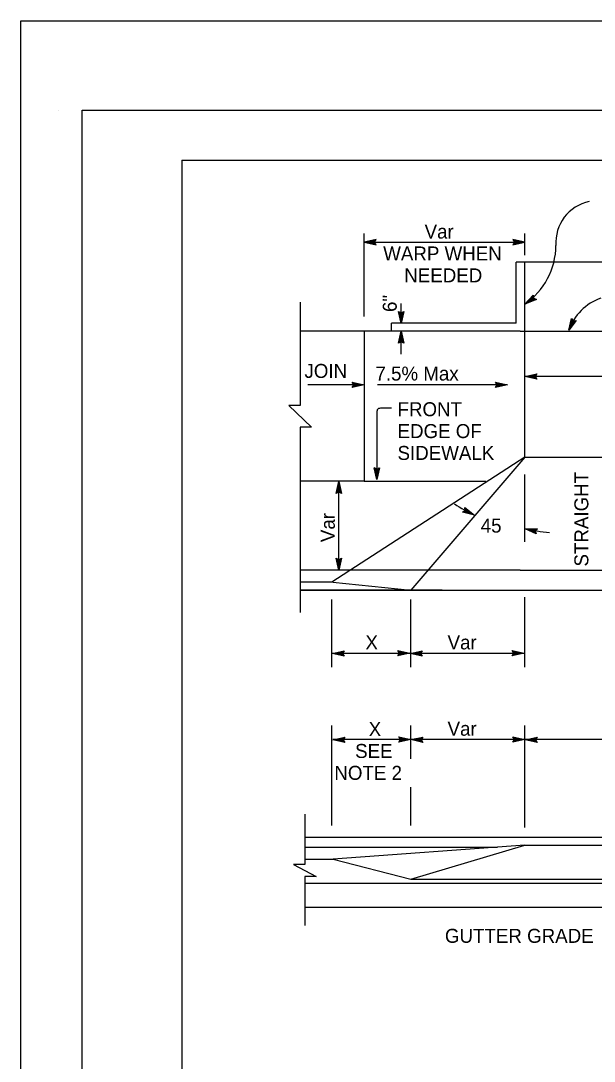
# Model space of a CAD drawing. Extents: x -894 to 866, y -476 to 714.
# Drawn here: x -894 to -607, y 193 to 714 of the extents above; entities that cross this region are included whole.
import ezdxf

# ---------------------------------------------------------------- set-up
doc = ezdxf.new("R2010")
doc.units = 0
for name, color, linetype in [('10 Sheet Format', 7, 'Continuous'), ('56 Stage 3 Anno', 7, 'Continuous'), ('57 Undefined', 7, 'Continuous'), ('60 Nongeo Data', 7, 'Continuous')]:
    doc.layers.add(name, color=color, linetype=linetype)

msp = doc.modelspace()

# ---------------------------------------------------------------- linework, layer by layer
at = {"layer": '10 Sheet Format'}
for p, q in [((-875.41, 668.96), (-875.41, 668.96)), ((-813.45, 643.96), (811.55, 643.96)), ((-813.45, 643.96), (-813.45, -406.04))]:
    msp.add_line(p, q, dxfattribs=at)
for points in [[(-894.04, 713.56), (865.96, 713.56), (865.96, -476.44), (-894.04, -476.44)], [(-863.43, 668.96), (836.57, 668.96), (836.57, -431.04), (-863.43, -431.04)], [(-863.43, 668.96), (836.57, 668.96), (836.57, -431.04), (-863.43, -431.04)]]:
    msp.add_lwpolyline(points, close=True, dxfattribs=at)
at = {"layer": '56 Stage 3 Anno'}
for p, q in [((-722.34, 565.73), (-722.34, 607.27)), ((-716.34, 604.27), (-722.34, 602.93)), ((-716.56, 603.91), (-720.96, 602.93)), ((-716.79, 603.55), (-719.58, 602.93)), ((-717.14, 602.93), (-716.34, 604.27)), ((-716.34, 604.27), (-716.34, 604.27)), ((-641.94, 602.93), (-647.94, 604.26)), ((-647.94, 604.26), (-647.94, 604.26)), ((-647.94, 604.26), (-647.14, 602.93)), ((-643.33, 602.93), (-647.71, 603.9)), ((-644.71, 602.93), (-647.53, 603.55)), ((-641.94, 596.41), (-641.94, 607.27)), ((-722.34, 602.93), (-722.34, 602.93)), ((-722.34, 602.93), (-716.34, 601.6)), ((-722.34, 602.93), (-641.94, 602.93)), ((-720.95, 602.92), (-716.58, 601.96)), ((-719.58, 602.93), (-716.75, 602.3)), ((-716.97, 603.21), (-718.2, 602.93)), ((-718.2, 602.93), (-716.99, 602.66)), ((-716.34, 601.6), (-717.14, 602.93)), ((-716.34, 601.6), (-716.34, 601.6)), ((-647.14, 602.93), (-647.94, 601.59)), ((-647.94, 601.59), (-641.94, 602.93)), ((-647.94, 601.59), (-647.94, 601.59)), ((-647.73, 601.94), (-643.32, 602.93)), ((-647.49, 602.3), (-644.71, 602.93)), ((-647.32, 602.65), (-646.09, 602.92)), ((-646.09, 602.92), (-647.3, 603.19)), ((-641.94, 602.93), (-641.94, 602.93)), ((-641.94, 571.86), (-637.78, 576.39)), ((-636.25, 574.21), (-641.94, 571.86)), ((-636.63, 574.37), (-640.81, 572.65)), ((-640.8, 572.66), (-637.77, 575.96)), ((-639.67, 573.45), (-637.72, 575.58)), ((-637.03, 574.53), (-639.67, 573.45)), ((-638.54, 574.24), (-637.7, 575.15)), ((-637.37, 574.72), (-638.54, 574.24)), ((-637.78, 576.39), (-637.78, 576.39)), ((-637.78, 576.39), (-637.68, 574.85)), ((-637.68, 574.85), (-636.25, 574.21)), ((-636.25, 574.21), (-636.25, 574.21)), ((-703.92, 562.29), (-705.25, 568.29)), ((-705.25, 568.29), (-705.25, 568.29)), ((-705.25, 568.29), (-703.92, 567.49)), ((-703.92, 563.68), (-704.89, 568.06)), ((-703.91, 565.05), (-704.54, 567.88)), ((-703.91, 566.43), (-704.18, 567.64)), ((-703.92, 562.29), (-703.92, 572.14)), ((-703.92, 567.49), (-702.58, 568.29)), ((-702.58, 568.29), (-703.92, 562.29)), ((-702.93, 568.07), (-703.92, 563.67)), ((-703.29, 567.84), (-703.91, 565.05)), ((-703.64, 567.66), (-703.91, 566.43)), ((-702.58, 568.29), (-702.58, 568.29)), ((-641.94, 571.86), (-641.94, 571.86)), ((-703.92, 562.29), (-703.92, 562.29)), ((-620.07, 558.79), (-618.69, 564.78)), ((-616.28, 563.63), (-620.07, 558.79)), ((-619.47, 560.05), (-618.47, 564.41)), ((-616.7, 563.59), (-619.47, 560.03)), ((-618.88, 561.28), (-618.23, 564.1)), ((-617.12, 563.53), (-618.88, 561.28)), ((-618.69, 564.78), (-618.69, 564.78)), ((-618.69, 564.78), (-617.83, 563.49)), ((-618.28, 562.53), (-618.01, 563.74)), ((-617.51, 563.52), (-618.28, 562.53)), ((-617.83, 563.49), (-616.28, 563.63)), ((-616.28, 563.63), (-616.28, 563.63)), ((-705.26, 552.31), (-703.92, 558.31)), ((-704.9, 552.53), (-703.92, 556.93)), ((-703.92, 546.93), (-703.92, 558.31)), ((-703.92, 558.31), (-703.92, 558.31)), ((-703.92, 558.31), (-702.59, 552.31)), ((-703.91, 556.92), (-702.95, 552.55)), ((-620.07, 558.79), (-620.07, 558.79)), ((-703.92, 553.11), (-705.26, 552.31)), ((-705.26, 552.31), (-705.26, 552.31)), ((-704.54, 552.76), (-703.92, 555.55)), ((-704.19, 552.94), (-703.92, 554.17)), ((-703.92, 555.55), (-703.29, 552.73)), ((-703.92, 554.17), (-703.65, 552.96)), ((-702.59, 552.31), (-703.92, 553.11)), ((-702.59, 552.31), (-702.59, 552.31)), ((-641.94, 535.63), (-635.94, 536.96)), ((-640.55, 535.63), (-636.18, 536.6)), ((-639.18, 535.63), (-636.35, 536.25)), ((-637.8, 535.63), (-636.59, 535.9)), ((-635.94, 536.96), (-636.74, 535.63)), ((-635.94, 536.96), (-635.94, 536.96)), ((-722.83, 531.46), (-750.46, 531.46)), ((-727.49, 531.52), (-728.29, 532.86)), ((-728.29, 532.86), (-728.29, 532.86)), ((-728.29, 532.86), (-722.29, 531.52)), ((-722.29, 531.52), (-728.29, 530.19)), ((-728.29, 530.19), (-727.49, 531.52)), ((-728.07, 532.5), (-723.67, 531.52)), ((-723.68, 531.52), (-728.05, 530.55)), ((-725.05, 531.52), (-727.87, 530.9)), ((-727.84, 532.14), (-725.05, 531.52)), ((-727.66, 531.8), (-726.43, 531.52)), ((-726.43, 531.52), (-727.64, 531.25)), ((-722.29, 531.52), (-722.29, 531.52)), ((-650.7, 531.46), (-715.75, 531.46)), ((-655.9, 531.46), (-656.7, 532.8)), ((-656.7, 532.8), (-656.7, 532.8)), ((-656.7, 532.8), (-650.7, 531.46)), ((-650.7, 531.46), (-656.7, 530.13)), ((-656.7, 530.13), (-655.9, 531.46)), ((-656.48, 532.45), (-652.08, 531.46)), ((-652.09, 531.46), (-656.46, 530.49)), ((-653.46, 531.47), (-656.28, 530.84)), ((-656.24, 532.09), (-653.46, 531.47)), ((-656.07, 531.74), (-654.84, 531.47)), ((-654.84, 531.47), (-656.05, 531.2)), ((-650.7, 531.46), (-650.7, 531.46)), ((-635.94, 534.29), (-641.94, 535.63)), ((-641.94, 535.63), (-641.94, 535.63)), ((-464.94, 535.63), (-641.94, 535.63)), ((-636.16, 534.65), (-640.56, 535.63)), ((-636.39, 535.01), (-639.18, 535.63)), ((-636.57, 535.35), (-637.8, 535.63)), ((-636.74, 535.63), (-635.94, 534.29)), ((-635.94, 534.29), (-635.94, 534.29)), ((-728.29, 530.19), (-728.29, 530.19)), ((-656.7, 530.13), (-656.7, 530.13)), ((-641.94, 453.01), (-641.94, 486.63)), ((-736.38, 477.23), (-735.04, 483.23)), ((-736.03, 477.45), (-735.05, 481.85)), ((-735.67, 477.68), (-735.05, 480.47)), ((-735.32, 477.86), (-735.05, 479.09)), ((-735.07, 438.83), (-735.07, 483.38)), ((-735.05, 480.47), (-734.42, 477.64)), ((-735.05, 479.09), (-734.78, 477.88)), ((-735.04, 483.23), (-735.04, 483.23)), ((-735.04, 483.23), (-733.71, 477.23)), ((-735.04, 481.84), (-734.07, 477.47)), ((-735.04, 478.03), (-736.38, 477.23)), ((-736.38, 477.23), (-736.38, 477.23)), ((-733.71, 477.23), (-735.04, 478.03)), ((-733.71, 477.23), (-733.71, 477.23)), ((-673.12, 467.79), (-671.81, 468.63)), ((-669.63, 467.54), (-672.44, 468.24)), ((-670.87, 468.16), (-672.07, 468.46)), ((-671.81, 468.63), (-671.93, 470.18)), ((-671.93, 470.18), (-671.93, 470.18)), ((-671.93, 470.18), (-667.16, 466.31)), ((-671.9, 469.77), (-668.4, 466.92)), ((-671.85, 469.34), (-669.63, 467.54)), ((-671.85, 468.95), (-670.87, 468.16)), ((-667.16, 466.31), (-673.12, 467.79)), ((-673.12, 467.79), (-673.12, 467.79)), ((-668.41, 466.92), (-672.75, 468.01)), ((-667.16, 466.31), (-667.16, 466.31)), ((-641.84, 459.59), (-635.7, 459.61)), ((-636.27, 457.01), (-641.84, 459.59)), ((-641.84, 459.59), (-641.84, 459.59)), ((-636.4, 457.4), (-640.49, 459.3)), ((-640.48, 459.3), (-636, 459.31)), ((-639.14, 459), (-636.25, 459.01)), ((-636.55, 457.8), (-639.14, 459)), ((-636.65, 458.18), (-637.79, 458.71)), ((-637.79, 458.71), (-636.56, 458.71)), ((-635.7, 459.61), (-636.76, 458.48)), ((-636.76, 458.48), (-636.27, 457.01)), ((-635.7, 459.61), (-635.7, 459.61)), ((-636.27, 457.01), (-636.27, 457.01)), ((-734.97, 438.91), (-736.3, 444.91)), ((-736.3, 444.91), (-736.3, 444.91)), ((-736.3, 444.91), (-734.97, 444.11)), ((-734.98, 440.3), (-735.94, 444.68)), ((-734.97, 441.67), (-735.6, 444.5)), ((-734.97, 443.05), (-735.24, 444.26)), ((-734.97, 444.11), (-733.63, 444.91)), ((-733.63, 444.91), (-734.97, 438.91)), ((-733.99, 444.69), (-734.97, 440.29)), ((-734.35, 444.46), (-734.97, 441.67)), ((-734.7, 444.28), (-734.97, 443.05)), ((-733.63, 444.91), (-733.63, 444.91)), ((-734.97, 438.91), (-734.97, 438.91)), ((-738.44, 390.43), (-738.44, 424.23)), ((-698.99, 390.43), (-698.99, 424.23)), ((-641.94, 390.43), (-641.94, 425.3)), ((-699.07, 397.27), (-738.44, 397.27)), ((-738.43, 397.25), (-732.43, 398.58)), ((-732.43, 395.91), (-738.43, 397.25)), ((-738.43, 397.25), (-738.43, 397.25)), ((-732.65, 396.27), (-737.05, 397.25)), ((-737.04, 397.25), (-732.67, 398.22)), ((-735.67, 397.25), (-732.84, 397.87)), ((-732.88, 396.63), (-735.67, 397.25)), ((-734.29, 397.25), (-733.08, 397.51)), ((-733.06, 396.97), (-734.29, 397.25)), ((-732.43, 398.58), (-733.23, 397.25)), ((-733.23, 397.25), (-732.43, 395.91)), ((-732.43, 398.58), (-732.43, 398.58)), ((-732.43, 395.91), (-732.43, 395.91)), ((-704.66, 397.3), (-705.46, 398.64)), ((-705.46, 398.64), (-705.46, 398.64)), ((-705.46, 398.64), (-699.46, 397.3)), ((-699.46, 397.3), (-705.46, 395.97)), ((-705.46, 395.97), (-704.66, 397.3)), ((-705.46, 395.97), (-705.46, 395.97)), ((-705.24, 398.28), (-700.84, 397.3)), ((-700.85, 397.29), (-705.22, 396.33)), ((-702.22, 397.3), (-705.04, 396.67)), ((-705.01, 397.92), (-702.22, 397.3)), ((-704.83, 397.58), (-703.6, 397.3)), ((-703.6, 397.3), (-704.81, 397.03)), ((-699.46, 397.3), (-699.46, 397.3)), ((-699.37, 397.27), (-693.37, 398.6)), ((-693.37, 395.93), (-699.37, 397.27)), ((-699.37, 397.27), (-699.37, 397.27)), ((-641.94, 397.27), (-699.37, 397.27)), ((-693.59, 396.29), (-697.99, 397.27)), ((-697.98, 397.28), (-693.61, 398.24)), ((-696.61, 397.27), (-693.78, 397.9)), ((-693.82, 396.65), (-696.61, 397.27)), ((-695.23, 397.27), (-694.02, 397.54)), ((-694, 396.99), (-695.23, 397.27)), ((-693.37, 398.6), (-694.17, 397.27)), ((-694.17, 397.27), (-693.37, 395.93)), ((-693.37, 398.6), (-693.37, 398.6)), ((-693.37, 395.93), (-693.37, 395.93)), ((-647.61, 397.3), (-648.41, 398.64)), ((-648.41, 398.64), (-648.41, 398.64)), ((-648.41, 398.64), (-642.41, 397.3)), ((-642.41, 397.3), (-648.41, 395.97)), ((-648.41, 395.97), (-647.61, 397.3)), ((-648.41, 395.97), (-648.41, 395.97)), ((-648.19, 398.28), (-643.79, 397.3)), ((-643.8, 397.29), (-648.17, 396.33)), ((-645.17, 397.3), (-648, 396.67)), ((-647.96, 397.92), (-645.17, 397.3)), ((-647.78, 397.58), (-646.55, 397.3)), ((-646.55, 397.3), (-647.76, 397.03)), ((-642.41, 397.3), (-642.41, 397.3)), ((-738.44, 311.17), (-738.44, 361.14)), ((-698.99, 344.55), (-698.99, 361.14)), ((-641.94, 310.15), (-641.94, 361.14)), ((-698.68, 354.11), (-738.06, 354.11)), ((-738.05, 354.09), (-732.05, 355.42)), ((-732.05, 352.75), (-738.05, 354.09)), ((-738.05, 354.09), (-738.05, 354.09)), ((-732.26, 353.1), (-736.67, 354.08)), ((-736.66, 354.09), (-732.28, 355.06)), ((-735.29, 354.08), (-732.46, 354.71)), ((-732.5, 353.46), (-735.29, 354.08)), ((-733.9, 354.08), (-732.7, 354.35)), ((-732.67, 353.81), (-733.9, 354.08)), ((-732.05, 355.42), (-732.85, 354.09)), ((-732.85, 354.09), (-732.05, 352.75)), ((-732.05, 355.41), (-732.05, 355.41)), ((-704.27, 354.13), (-705.07, 355.47)), ((-705.07, 355.47), (-705.07, 355.47)), ((-705.07, 355.47), (-699.07, 354.13)), ((-699.07, 354.13), (-705.07, 352.8)), ((-705.07, 352.8), (-704.27, 354.13)), ((-704.86, 355.12), (-700.45, 354.13)), ((-700.46, 354.13), (-704.84, 353.16)), ((-701.83, 354.14), (-704.66, 353.51)), ((-704.62, 354.76), (-701.83, 354.14)), ((-704.45, 354.41), (-703.22, 354.14)), ((-703.22, 354.14), (-704.43, 353.87)), ((-699.07, 354.13), (-699.07, 354.13)), ((-698.99, 354.11), (-692.99, 355.44)), ((-692.99, 352.77), (-698.99, 354.11)), ((-698.99, 354.11), (-698.99, 354.11)), ((-641.64, 354.11), (-698.99, 354.11)), ((-693.21, 353.12), (-697.61, 354.11)), ((-697.6, 354.11), (-693.22, 355.08)), ((-696.23, 354.11), (-693.4, 354.73)), ((-693.44, 353.48), (-696.23, 354.11)), ((-694.84, 354.1), (-693.64, 354.37)), ((-693.62, 353.83), (-694.84, 354.1)), ((-692.99, 355.44), (-693.79, 354.11)), ((-693.79, 354.11), (-692.99, 352.77)), ((-692.99, 355.44), (-692.99, 355.44)), ((-647.23, 354.13), (-648.03, 355.47)), ((-648.03, 355.47), (-648.03, 355.47)), ((-648.03, 355.47), (-642.03, 354.13)), ((-642.03, 354.13), (-648.03, 352.8)), ((-648.03, 352.8), (-647.23, 354.13)), ((-647.81, 355.12), (-643.41, 354.13)), ((-643.42, 354.13), (-647.79, 353.16)), ((-644.79, 354.14), (-647.61, 353.51)), ((-647.58, 354.76), (-644.79, 354.14)), ((-647.4, 354.41), (-646.17, 354.14)), ((-646.17, 354.14), (-647.38, 353.87)), ((-642.03, 354.13), (-642.03, 354.13)), ((-465.53, 354.11), (-641.84, 354.11)), ((-641.79, 354.1), (-635.79, 355.43)), ((-635.79, 352.76), (-641.79, 354.1)), ((-641.79, 354.1), (-641.79, 354.1)), ((-636, 353.11), (-640.41, 354.1)), ((-640.4, 354.1), (-636.02, 355.07)), ((-639.02, 354.09), (-636.2, 354.72)), ((-636.24, 353.47), (-639.02, 354.09)), ((-637.64, 354.09), (-636.43, 354.36)), ((-636.41, 353.82), (-637.64, 354.09)), ((-635.79, 355.43), (-636.59, 354.1)), ((-636.59, 354.1), (-635.79, 352.76)), ((-635.79, 355.43), (-635.79, 355.43)), ((-732.05, 352.75), (-732.05, 352.75)), ((-705.07, 352.8), (-705.07, 352.8)), ((-692.99, 352.77), (-692.99, 352.77)), ((-648.03, 352.8), (-648.03, 352.8)), ((-635.79, 352.76), (-635.79, 352.76)), ((-698.99, 311.12), (-698.99, 330.33))]:
    msp.add_line(p, q, dxfattribs=at)
msp.add_lwpolyline([(-714.66, 490.03), (-715.98, 484.13), (-717.29, 490.03), (-716.94, 489.82), (-715.98, 485.5), (-715.01, 489.82), (-715.36, 489.62), (-715.98, 486.85), (-716.59, 489.61), (-716.24, 489.4), (-715.98, 488.21), (-715.71, 489.41), (-715.98, 489.25), (-717.29, 490.03), (-715.98, 489.25)], close=True, dxfattribs=at)
for centre, radius, start, end in [((-605.55, 602.72), 20.94, 101.7702, 184.2693), ((-662.79, 601.65), 36.36, 304.996, 359.2305), ((-595.43, 550.22), 26.08, 109.2074, 160.834), ((-619.96, 561), 105.81, 237.2372, 243.5043), ((-619.26, 562.96), 105.81, 257.6789, 264.3231)]:
    msp.add_arc(centre, radius, start, end, dxfattribs=at)
msp.add_open_spline([(-708.62, 519.79), (-713.15, 519.79), (-715.98, 519.79), (-715.98, 515.83), (-715.98, 484.13)], degree=2, dxfattribs=at)
at = {"layer": '60 Nongeo Data'}
for p, q in [((-646.34, 562.29), (-646.34, 592.87)), ((-641.94, 592.87), (-646.34, 592.87)), ((-641.94, 558.38), (-641.94, 592.87)), ((-464.94, 592.87), (-641.94, 592.87)), ((-754.34, 572.88), (-754.34, 521.28)), ((-646.34, 562.29), (-708.74, 562.29)), ((-708.74, 558.38), (-708.74, 562.29)), ((-722.34, 558.38), (-754.34, 558.38)), ((-644.34, 558.38), (-722.34, 558.38)), ((-722.34, 558.38), (-722.34, 483.38)), ((-644.34, 558.31), (-719.94, 558.31)), ((-644.34, 558.38), (-464.94, 558.38)), ((-641.94, 495.38), (-641.94, 558.38)), ((-754.34, 521.28), (-760.09, 521.28)), ((-760.09, 521.28), (-748.68, 510.39)), ((-748.68, 510.39), (-754.34, 510.39)), ((-754.34, 510.39), (-754.34, 417.62)), ((-641.94, 495.38), (-738.44, 432.83)), ((-641.94, 495.38), (-698.99, 428.83)), ((-641.94, 495.38), (-464.94, 495.38)), ((-722.34, 483.38), (-754.34, 483.38)), ((-722.34, 483.38), (-661.57, 483.38)), ((-683.34, 438.83), (-754.34, 438.83)), ((-644.34, 438.83), (-683.34, 438.83)), ((-644.34, 438.83), (-467.34, 438.83)), ((-738.44, 432.83), (-754.34, 432.83)), ((-737.99, 432.83), (-698.99, 428.83)), ((-754.34, 428.83), (-357.34, 428.83)), ((-683.34, 428.83), (-754.34, 428.83)), ((-751.94, 316.82), (-751.94, 291.68)), ((-751.94, 305.29), (-354.94, 305.29)), ((-751.94, 300.29), (-655.65, 300.29)), ((-641.94, 301.29), (-737.86, 294.29)), ((-698.99, 284.29), (-641.94, 301.29)), ((-641.94, 301.29), (-464.94, 301.29)), ((-751.94, 291.68), (-757.69, 291.68)), ((-757.69, 291.68), (-746.28, 285.62)), ((-751.94, 294.29), (-737.86, 294.29)), ((-737.86, 294.29), (-698.99, 284.29)), ((-746.28, 285.62), (-751.94, 285.62)), ((-751.94, 285.62), (-751.94, 261.12)), ((-751.94, 282.29), (-354.94, 282.29)), ((-698.99, 284.29), (-413.22, 284.29)), ((-751.94, 270.29), (-354.94, 270.29))]:
    msp.add_line(p, q, dxfattribs=at)

# ---------------------------------------------------------------- texts
at = {"layer": '57 Undefined'}
for s, p in [('Var', (-692.13, 604.65)), ('WARP WHEN', (-712.82, 593.71)), ('NEEDED', (-702.31, 582.77)), ('JOIN', (-752.2, 534.99)), ('7.5% Max', (-716.71, 533.68)), ('FRONT', (-705.66, 515.85)), ('EDGE OF', (-705.66, 504.91)), ('SIDEWALK', (-705.66, 493.98)), ('45', (-664.07, 457.64)), ('X', (-721.71, 399.24)), ('Var', (-680.65, 399.24)), ('X', (-720.08, 355.9)), ('Var', (-680.65, 356.08)), ('SEE', (-726.86, 344.96)), ('NOTE 2', (-737.25, 334.02)), ('GUTTER GRADE', (-681.96, 252.51))]:
    msp.add_text(s, height=7, dxfattribs=at).set_placement(p)
for s, p in [('6"', (-706.06, 567.96)), ('STRAIGHT', (-610.24, 440.69)), ('Var', (-737.03, 452.88))]:
    msp.add_text(s, height=7, rotation=90, dxfattribs=at).set_placement(p)

doc.saveas('drawing.dxf')
